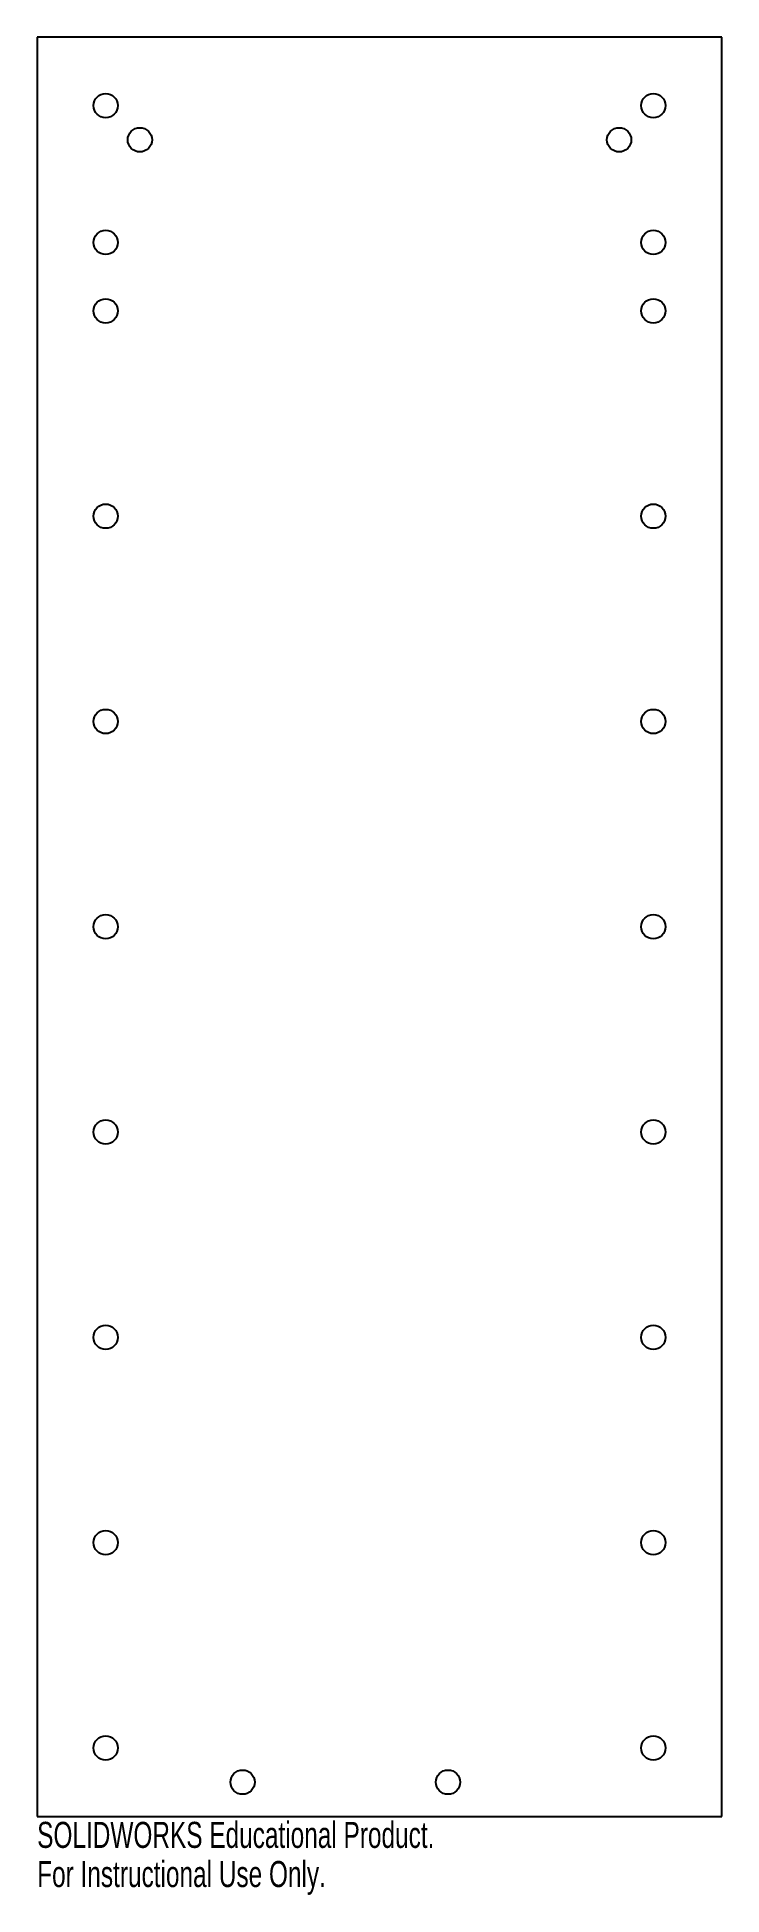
# Model space of a CAD drawing. Header units: inches. Extents: x -2.5 to 2.5, y -7.1 to 6.5.
import ezdxf

# ---------------------------------------------------------------- set-up
doc = ezdxf.new("R2010")
doc.units = ezdxf.units.IN
doc.header["$MEASUREMENT"] = 0
doc.styles.add('SLDTEXTSTYLE0', font='TXT', dxfattribs={"width": 0.7})

msp = doc.modelspace()

# ---------------------------------------------------------------- linework, layer by layer
at = {"color": 7, "linetype": 'Continuous', "lineweight": 25}
for p, q in [((-2.5, 6.5), (-2.5, -6.5)), ((2.5, 6.5), (-2.5, 6.5)), ((2.5, -6.5), (2.5, 6.5)), ((-2.5, -6.5), (2.5, -6.5))]:
    msp.add_line(p, q, dxfattribs=at)
for centre in [(-2, 6), (2, 6), (-1.75, 5.75), (1.75, 5.75), (-2, 5), (2, 5), (-2, 4.5), (2, 4.5), (-2, 3), (2, 3), (-2, 1.5), (2, 1.5), (-2, 0), (2, 0), (-2, -1.5), (2, -1.5), (-2, -3), (2, -3), (-2, -4.5), (2, -4.5), (-2, -6), (2, -6), (-1, -6.25), (0.5, -6.25)]:
    msp.add_circle(centre, 0.0886, dxfattribs=at)

# ---------------------------------------------------------------- texts
at = {"color": 7, "linetype": 'Continuous', "char_height": 0.1903, "attachment_point": 1, "style": 'SLDTEXTSTYLE0'}
for s, insert in [('SOLIDWORKS Educational Product.', (-2.5, -6.54)), ('For Instructional Use Only.', (-2.5, -6.826))]:
    msp.add_mtext(s, dxfattribs=dict(at, insert=insert))

doc.saveas('drawing.dxf')
